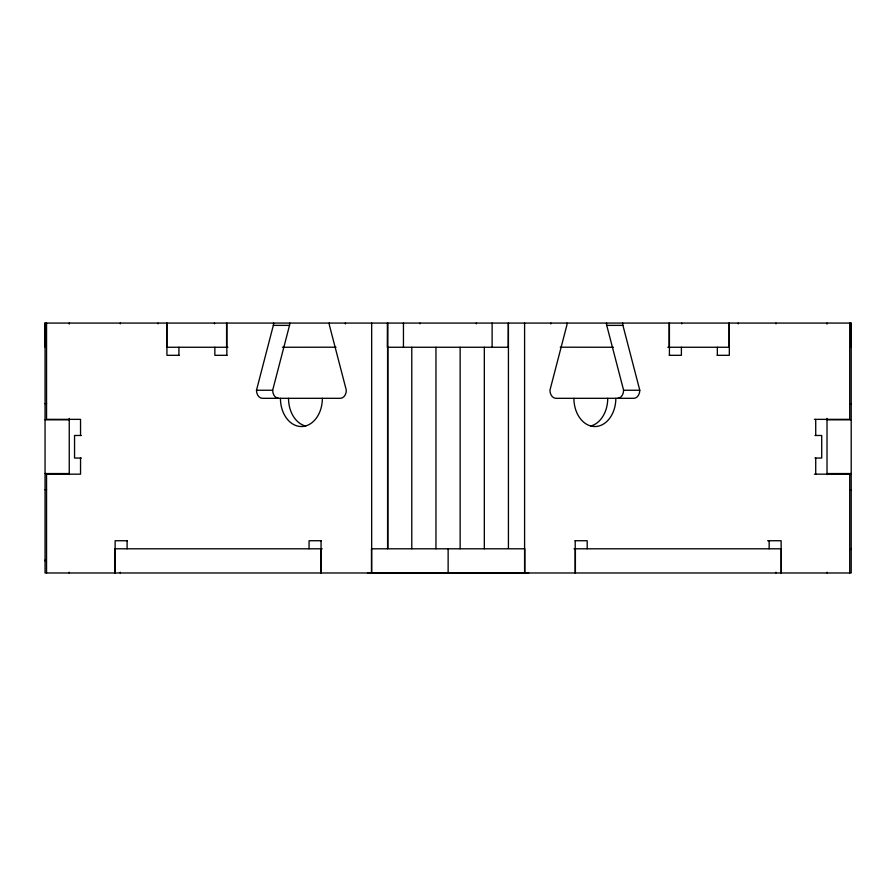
<?xml version="1.0" encoding="UTF-8"?>
<svg xmlns="http://www.w3.org/2000/svg" width="896" height="896" viewBox="0 0 896 896"><rect width="100%" height="100%" fill="white"/><g stroke="black" fill="none" stroke-linecap="round" stroke-linejoin="round"><path stroke-width="1.34" d="M45.058 560.885L45.069 560.134M80.539 435.478L80.539 419.362L46.547 419.35L46.547 323.075M729.322 323.075L729.322 355.32L717.192 355.32M815.718 474.174L815.73 458.046M851.2 549.55L850.752 548.8M329.202 323.075A8.086 6.003 -90 0 0 329.459 325.382L346.326 390.253A8.064 5.992 90 0 1 340.334 398.306L262.461 398.317A8.064 5.992 90 0 1 256.48 390.253L273.336 325.382A8.098 6.014 -90 0 0 273.594 323.075M278.645 398.306A8.064 5.992 90 0 1 272.664 390.253L289.52 325.382A8.098 6.014 -90 0 0 289.778 323.075M273.336 325.382L289.52 325.382M606.491 323.075A8.098 6.014 90 0 0 606.738 325.382L622.922 325.382L639.789 390.253A8.064 5.992 -90 0 1 633.797 398.306L555.923 398.317A8.064 5.992 -90 0 1 549.942 390.253L566.81 325.382A8.086 6.003 -90 0 0 567.056 323.075M45.248 347.256L44.8 323.075L851.2 323.075L851.2 572.981L45.058 572.981L45.058 323.075M227.931 347.256L166.678 347.256L166.678 323.075M282.386 347.256L336.034 347.2M508.514 347.256L387.33 347.256L387.408 323.075M560.235 347.2L613.357 347.256M667.811 347.256L729.064 347.256L729.064 323.075M179.077 355.32L166.936 355.32L166.936 323.075M227.002 355.32L214.861 355.32L214.861 347.256M669.256 355.32L681.397 355.32L681.397 347.256M256.469 390.253L272.653 390.253M617.624 398.306A8.064 5.992 -90 0 0 623.594 390.253L639.789 390.253M45.058 403.693L46.57 403.693M849.688 403.693L851.2 403.693M814.408 419.362L849.71 419.35L849.71 323.075M45.058 419.81L69.25 419.81M827.019 419.81L851.2 419.81M81.29 435.478L74.547 435.478L74.547 458.046L81.29 458.046M814.968 435.478L821.71 435.478L821.71 458.046L814.968 458.046M45.058 473.558L69.25 473.558M827.019 473.558L851.2 473.558M814.408 474.163L849.71 474.163L849.71 572.981M45.058 489.675L46.57 489.675M849.688 489.675L851.2 489.675M127.266 540.736L115.125 540.736L115.125 572.981M321.205 540.736L309.064 540.736L309.064 548.789M575.053 540.736L587.194 540.736L587.194 548.789M767.648 540.736L781.133 540.736L781.133 572.981M322.224 548.8L114.957 548.8L114.957 572.981M574.034 548.8L781.301 548.8L781.301 572.981M367.517 572.925L528.741 572.925M606.738 325.382L623.616 390.253M815.718 419.362L815.73 435.478M80.539 458.046L80.539 474.174L46.547 474.163L46.547 572.981M850.942 323.075L850.942 347.256M827.086 572.219L827.086 572.981M827.019 323.075L827.019 324.083M827.019 418.41L827.019 474.566M775.958 323.075L775.958 323.837M775.958 572.219L775.958 572.981M769.149 540.736L769.149 548.789M738.203 323.075L738.203 323.837M717.338 347.256L717.338 355.32M681.778 323.075L681.778 323.837M669.413 323.075L669.413 355.32M669.155 323.075L669.155 347.256M575.389 548.8L575.389 572.981M575.21 540.736L575.21 572.981M524.776 572.981L524.776 548.8L371.482 548.8L371.482 572.981M524.597 323.075L524.597 572.981M508.424 323.075L508.424 548.251M508.334 323.075L508.245 347.256M492.128 323.075L492.128 347.256M484.322 347.256L484.322 548.8M476.347 323.075L476.347 323.837M460.141 347.256L460.141 548.8M448.134 548.8L448.134 572.981M435.96 347.256L435.96 548.8M419.922 323.075L419.922 323.837M411.779 347.256L411.779 548.8M403.446 323.075L403.446 347.256M387.845 323.075L387.845 548.251M387.587 347.256L387.587 548.8M371.661 323.075L371.661 572.981M321.048 540.736L321.048 572.981M320.869 548.8L320.869 572.981M226.845 323.075L226.845 355.32M226.587 323.075L226.587 347.256M214.491 323.075L214.491 323.837M178.92 347.256L178.92 355.32M158.054 323.075L158.054 323.837M127.109 540.736L127.109 548.789M120.299 323.075L120.299 323.837M120.299 572.219L120.299 572.981M69.25 323.075L69.25 324.083M69.25 418.41L69.25 474.566M69.171 572.219L69.171 572.981M322.37 398.317A28.213 20.966 90 0 1 301.403 426.53A28.213 20.966 90 0 1 280.426 398.317M345.419 323.938A8.086 6.003 90 0 1 345.386 323.075M305.67 426.059A28.213 20.966 90 0 1 288.523 398.317M622.922 325.382A8.098 6.014 90 0 1 622.675 323.075M615.832 398.317A28.213 20.966 -90 0 1 594.866 426.53A28.213 20.966 -90 0 1 573.899 398.317M550.872 323.075A8.086 6.003 -90 0 1 550.838 323.938M607.734 398.317A28.213 20.966 -90 0 1 590.587 426.059"/></g></svg>
